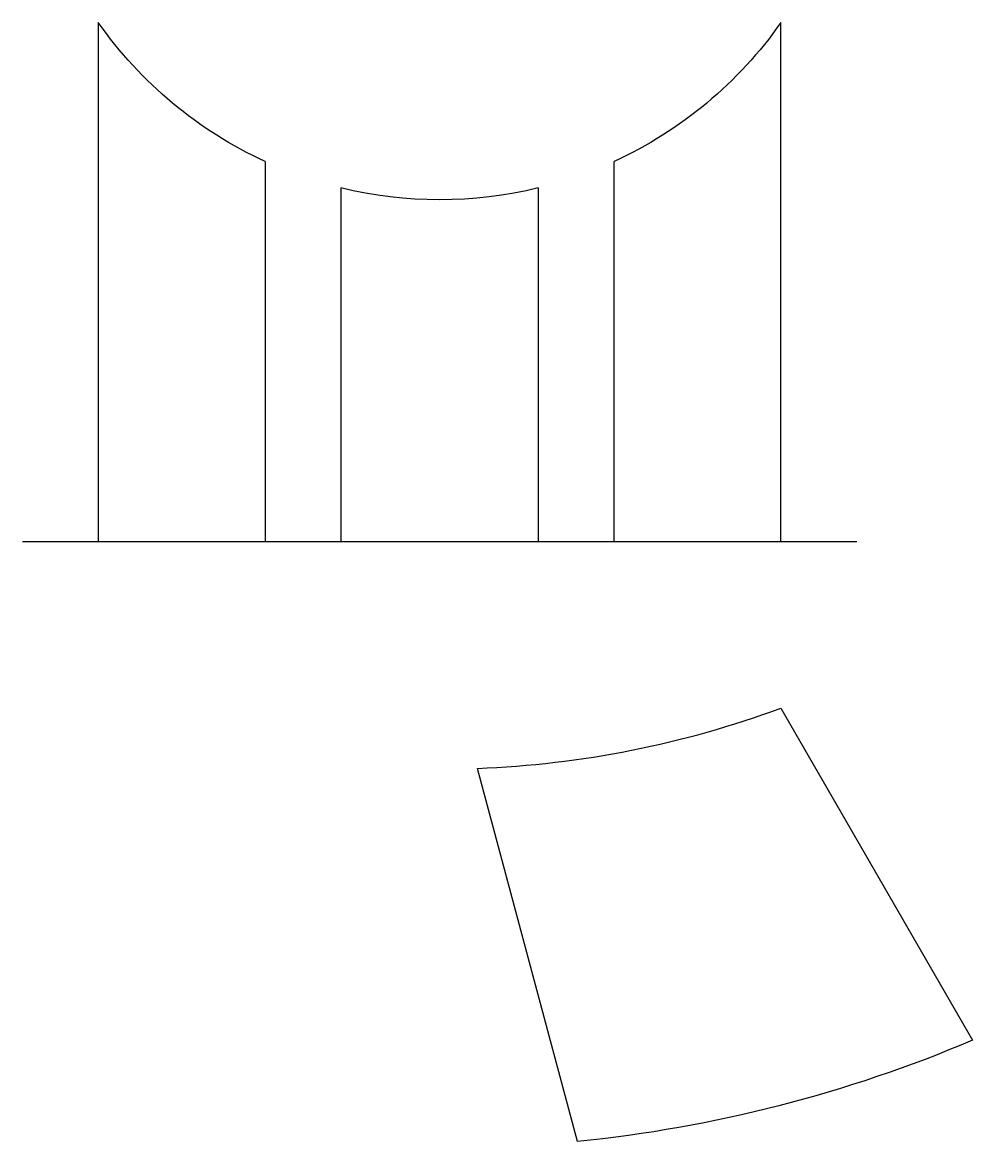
# Model space of a CAD drawing. Header units: centimetres. Extents: x 11.15 to 17.41, y 3.78 to 11.16.
import ezdxf

# ---------------------------------------------------------------- set-up
doc = ezdxf.new("R2010")
doc.units = ezdxf.units.CM
doc.layers.add('Detalii carcasa superioara 1', color=9, linetype='Continuous')

msp = doc.modelspace()

# ---------------------------------------------------------------- linework, layer by layer
at = {"layer": 'Detalii carcasa superioara 1'}
for p, q in [((12.7478, 10.2401), (12.7478, 7.7381)), ((15.0478, 7.7381), (15.0478, 10.2401)), ((13.2478, 10.066), (13.2478, 7.7381)), ((14.5478, 10.066), (14.5478, 7.7381)), ((11.1478, 7.7381), (16.6478, 7.7381))]:
    msp.add_line(p, q, dxfattribs=at)
for points in [[(12.7478, 10.2401, -0.132466), (11.6478, 11.157), (11.6478, 7.7381)], [(16.1478, 7.7381), (16.1478, 11.157, -0.132466), (15.0478, 10.2401, -0.132466)], [(14.5478, 10.066, -0.11988), (13.2478, 10.066)]]:
    msp.add_lwpolyline(points, format="xyb", dxfattribs=at)
msp.add_lwpolyline([(14.1478, 6.2429, 0.078913), (16.1478, 6.6399), (17.4109, 4.4521, -0.075105), (14.8066, 3.7841)], format="xyb", close=True, dxfattribs=at)

doc.saveas('drawing.dxf')
